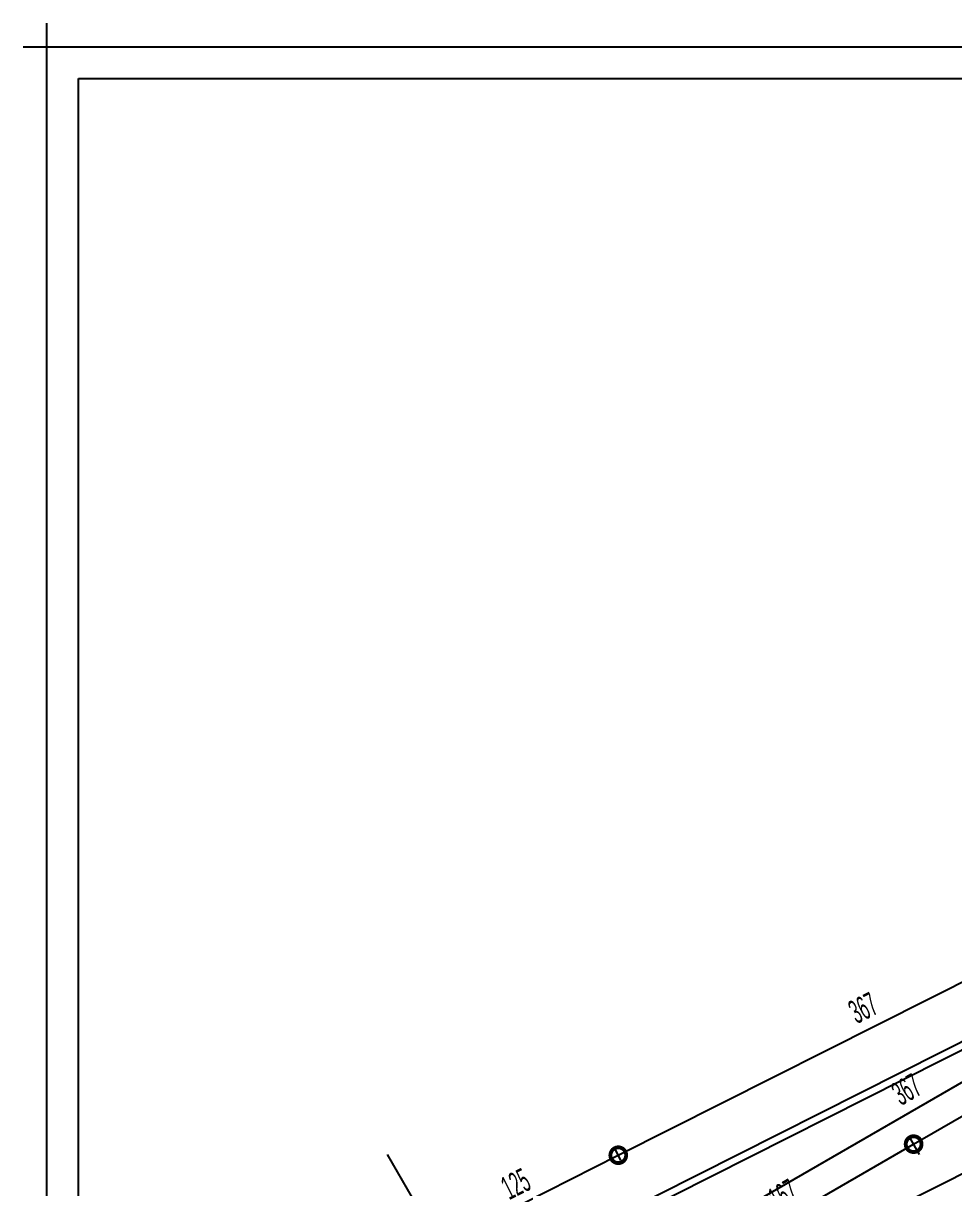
# Model space of a CAD drawing. Extents: x 3907.4 to 3911.57, y -3054.42 to -3053.7.
# Drawn here: x 3907.4014 to 3907.5196, y -3053.8443 to -3053.6965 of the extents above; entities that cross this region are included whole.
import ezdxf

# ---------------------------------------------------------------- set-up
doc = ezdxf.new("R2010")
doc.units = 0
doc.header["$LTSCALE"] = 2
doc.header["$MEASUREMENT"] = 0
doc.linetypes.add('ACAD_ISO03W100', pattern=[30, 12, -18])
doc.layers.get('0').update_dxf_attribs({"linetype": 'CONTINUOUS'})
for name, color, linetype in [('ARAZİ', 7, 'CONTINUOUS'), ('OLÇÜ', 6, 'CONTINUOUS'), ('TEXT', 11, 'CONTINUOUS'), ('YAKLASMA', 6, 'CONTINUOUS')]:
    doc.layers.add(name, color=color, linetype=linetype)
doc.styles.add('ÖLÇÜ', font='stylu.ttf', dxfattribs={"width": 0.5})

msp = doc.modelspace()

# ---------------------------------------------------------------- linework, layer by layer
at = {"color": 0, "linetype": 'ByBlock', "const_width": 0.002}
for points in [[(3907.47675, -3053.84028, 1), (3907.47719, -3053.84006, 1)], [(3907.47719, -3053.84006, 1), (3907.47675, -3053.84028, 1)], [(3907.51468, -3053.83864, 1), (3907.51425, -3053.83889, 1)], [(3907.51425, -3053.83889, 1), (3907.51468, -3053.83864, 1)]]:
    msp.add_lwpolyline(points, format="xyb", close=True, dxfattribs=at)
at = {"layer": 'ARAZİ', "color": 7}
for p, q in [((3907.45769, -3053.85742), (3907.63657, -3053.76726)), ((3907.45669, -3053.85569), (3907.44767, -3053.84007))]:
    msp.add_line(p, q, dxfattribs=at)
at = {"layer": 'ARAZİ'}
msp.add_line((3907.63618, -3053.76858), (3907.45908, -3053.85784), dxfattribs=at)
at = {"layer": 'OLÇÜ', "color": 6}
for p, q in [((3907.47697, -3053.84017), (3907.54259, -3053.8071)), ((3907.48357, -3053.85226), (3907.54723, -3053.81551)), ((3907.51447, -3053.83877), (3907.53612, -3053.82627)), ((3907.48545, -3053.85551), (3907.51447, -3053.83877)), ((3907.51523, -3053.84009), (3907.51397, -3053.8379)), ((3907.51523, -3053.84009), (3907.51397, -3053.8379)), ((3907.45466, -3053.85142), (3907.47697, -3053.84017)), ((3907.4773, -3053.84082), (3907.47652, -3053.83928)), ((3907.4773, -3053.84082), (3907.47652, -3053.83928))]:
    msp.add_line(p, q, dxfattribs=at)
at = {"layer": 'TEXT', "color": 30}
for p, q in [((3907.40443, -3054.41968), (3907.40443, -3053.69648)), ((3907.40143, -3053.69948), (3907.92762, -3053.69948))]:
    msp.add_line(p, q, dxfattribs=at)
at = {"layer": 'TEXT', "color": 5, "ltscale": 50}
for p, q in [((3907.40843, -3053.70348), (3907.92062, -3053.70348)), ((3907.40843, -3054.41268), (3907.40843, -3053.70348))]:
    msp.add_line(p, q, dxfattribs=at)
at = {"layer": 'YAKLASMA', "linetype": 'ACAD_ISO03W100', "ltscale": 0.4}
msp.add_line((3907.48756, -3053.85916), (3907.62172, -3053.79154), dxfattribs=at)

# ---------------------------------------------------------------- texts
at = {"layer": 'OLÇÜ', "color": 62, "style": 'ÖLÇÜ', "width": 0.5}
for s, rotation, p in [('367', 26.7486, (3907.50724, -3053.82355)), ('367', 29.9989, (3907.51286, -3053.83395)), ('125', 26.7486, (3907.46312, -3053.84589)), ('167', 29.9989, (3907.49719, -3053.84733))]:
    msp.add_text(s, height=0.003, rotation=rotation, dxfattribs=at).set_placement(p)

doc.saveas('drawing.dxf')
